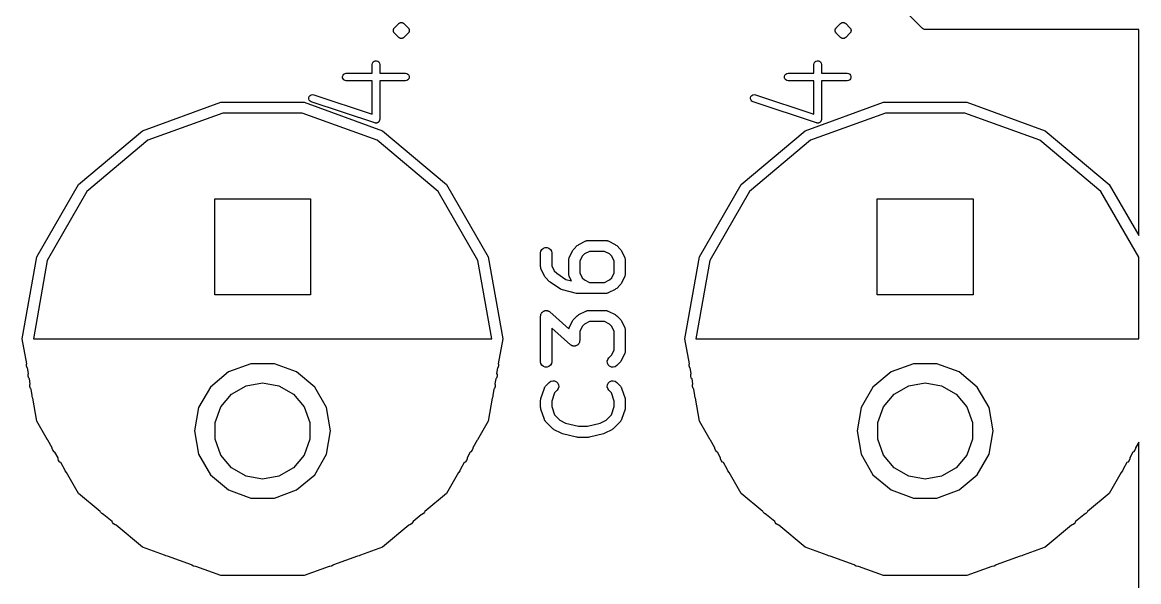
# Model space of a CAD drawing. Extents: x -2.2 to 86.5, y -78.6 to 9.2.
# Drawn here: x 37.74 to 52.9, y -27.05 to -19.45 of the extents above; entities that cross this region are included whole.
import ezdxf

# ---------------------------------------------------------------- set-up
doc = ezdxf.new("R2010")
doc.units = 0
doc.header["$MEASUREMENT"] = 0
doc.layers.add('BLACK', color=7, linetype='CONTINUOUS')

msp = doc.modelspace()

# ---------------------------------------------------------------- linework, layer by layer
at = {"layer": 'Black'}
for p, q in [((49.9646, -19.5354), (49.4646, -19.0354)), ((42.777, -19.5593), (42.7776, -19.5571)), ((42.7774, -19.5637), (42.777, -19.5593)), ((42.7776, -19.5549), (42.7784, -19.5528)), ((42.7776, -19.5571), (42.7776, -19.5549)), ((42.7784, -19.5528), (42.7786, -19.5505)), ((42.7786, -19.5505), (42.7805, -19.5465)), ((42.7805, -19.5465), (42.7816, -19.5422)), ((42.7816, -19.5422), (42.7829, -19.5404)), ((42.7829, -19.5404), (42.7836, -19.5383)), ((42.7836, -19.5383), (42.7851, -19.5366)), ((42.7851, -19.5366), (42.786, -19.5346)), ((42.786, -19.5346), (42.7892, -19.5314)), ((42.7892, -19.5314), (42.7917, -19.5278)), ((42.7917, -19.5278), (42.8492, -19.4703)), ((42.8492, -19.4703), (42.8528, -19.4678)), ((42.8528, -19.4678), (42.856, -19.4646)), ((42.856, -19.4646), (42.86, -19.4627)), ((42.86, -19.4627), (42.8636, -19.4602)), ((42.8636, -19.4602), (42.8679, -19.459)), ((42.8679, -19.459), (42.8719, -19.4572)), ((42.8719, -19.4572), (42.8764, -19.4568)), ((42.8764, -19.4568), (42.8807, -19.4556)), ((42.8807, -19.4556), (42.8851, -19.456)), ((42.8851, -19.456), (42.8895, -19.4556)), ((42.8895, -19.4556), (42.8938, -19.4568)), ((42.8938, -19.4568), (42.8982, -19.4572)), ((42.8982, -19.4572), (42.9023, -19.459)), ((42.9023, -19.459), (42.9066, -19.4602)), ((42.9066, -19.4602), (42.9102, -19.4627)), ((42.9102, -19.4627), (42.9142, -19.4646)), ((42.9142, -19.4646), (42.9174, -19.4678)), ((42.9174, -19.4678), (42.921, -19.4703)), ((42.921, -19.4703), (42.9785, -19.5278)), ((42.9785, -19.5278), (42.981, -19.5314)), ((42.981, -19.5314), (42.9842, -19.5346)), ((42.9842, -19.5346), (42.9851, -19.5366)), ((42.9851, -19.5366), (42.9865, -19.5383)), ((42.9865, -19.5383), (42.9873, -19.5404)), ((42.9873, -19.5404), (42.9886, -19.5422)), ((42.9886, -19.5422), (42.9897, -19.5465)), ((42.9897, -19.5465), (42.9916, -19.5505)), ((42.9916, -19.5505), (42.9918, -19.5528)), ((42.9918, -19.5528), (42.9926, -19.5549)), ((42.9926, -19.5549), (42.9926, -19.5571)), ((42.9926, -19.5571), (42.9932, -19.5593)), ((42.9932, -19.5593), (42.9928, -19.5637)), ((48.777, -19.5593), (48.7776, -19.5571)), ((48.7774, -19.5637), (48.777, -19.5593)), ((48.7776, -19.5549), (48.7784, -19.5528)), ((48.7776, -19.5571), (48.7776, -19.5549)), ((48.7784, -19.5528), (48.7786, -19.5505)), ((48.7786, -19.5505), (48.7805, -19.5465)), ((48.7805, -19.5465), (48.7816, -19.5422)), ((48.7816, -19.5422), (48.7829, -19.5404)), ((48.7829, -19.5404), (48.7836, -19.5383)), ((48.7836, -19.5383), (48.7851, -19.5366)), ((48.7851, -19.5366), (48.786, -19.5346)), ((48.786, -19.5346), (48.7892, -19.5314)), ((48.7892, -19.5314), (48.7917, -19.5278)), ((48.7917, -19.5278), (48.8492, -19.4703)), ((48.8492, -19.4703), (48.8528, -19.4678)), ((48.8528, -19.4678), (48.856, -19.4646)), ((48.856, -19.4646), (48.86, -19.4627)), ((48.86, -19.4627), (48.8636, -19.4602)), ((48.8636, -19.4602), (48.8679, -19.459)), ((48.8679, -19.459), (48.8719, -19.4572)), ((48.8719, -19.4572), (48.8764, -19.4568)), ((48.8764, -19.4568), (48.8807, -19.4556)), ((48.8807, -19.4556), (48.8851, -19.456)), ((48.8851, -19.456), (48.8895, -19.4556)), ((48.8895, -19.4556), (48.8938, -19.4568)), ((48.8938, -19.4568), (48.8982, -19.4572)), ((48.8982, -19.4572), (48.9023, -19.459)), ((48.9023, -19.459), (48.9066, -19.4602)), ((48.9066, -19.4602), (48.9102, -19.4627)), ((48.9102, -19.4627), (48.9142, -19.4646)), ((48.9142, -19.4646), (48.9174, -19.4678)), ((48.9174, -19.4678), (48.921, -19.4703)), ((48.921, -19.4703), (48.9785, -19.5278)), ((48.9785, -19.5278), (48.981, -19.5314)), ((48.981, -19.5314), (48.9842, -19.5346)), ((48.9842, -19.5346), (48.9851, -19.5366)), ((48.9851, -19.5366), (48.9865, -19.5383)), ((48.9865, -19.5383), (48.9873, -19.5404)), ((48.9873, -19.5404), (48.9886, -19.5422)), ((48.9886, -19.5422), (48.9897, -19.5465)), ((48.9897, -19.5465), (48.9916, -19.5505)), ((48.9916, -19.5505), (48.9918, -19.5528)), ((48.9918, -19.5528), (48.9926, -19.5549)), ((48.9926, -19.5549), (48.9926, -19.5571)), ((48.9926, -19.5571), (48.9932, -19.5593)), ((48.9932, -19.5593), (48.9928, -19.5637)), ((49.9664, -19.5366), (49.9646, -19.5354)), ((49.9679, -19.5383), (49.9664, -19.5366)), ((49.9735, -19.5416), (49.9679, -19.5383)), ((49.9789, -19.5453), (49.9735, -19.5416)), ((49.981, -19.5459), (49.9789, -19.5453)), ((49.9829, -19.547), (49.981, -19.5459)), ((49.9893, -19.5481), (49.9829, -19.547)), ((49.9956, -19.5498), (49.9893, -19.5481)), ((49.9978, -19.5496), (49.9956, -19.5498)), ((50, -19.55), (49.9978, -19.5496)), ((52.9, -19.55), (50, -19.55)), ((52.9, -22.3471), (52.9, -19.55)), ((42.777, -19.5681), (42.7774, -19.5637)), ((42.7776, -19.5703), (42.777, -19.5681)), ((42.7776, -19.5725), (42.7776, -19.5703)), ((42.7784, -19.5746), (42.7776, -19.5725)), ((42.7786, -19.5768), (42.7784, -19.5746)), ((42.7805, -19.5809), (42.7786, -19.5768)), ((42.7816, -19.5852), (42.7805, -19.5809)), ((42.7829, -19.587), (42.7816, -19.5852)), ((42.7836, -19.5891), (42.7829, -19.587)), ((42.7851, -19.5908), (42.7836, -19.5891)), ((42.786, -19.5928), (42.7851, -19.5908)), ((42.7892, -19.596), (42.786, -19.5928)), ((42.7917, -19.5996), (42.7892, -19.596)), ((42.8492, -19.6571), (42.7917, -19.5996)), ((42.8528, -19.6596), (42.8492, -19.6571)), ((42.856, -19.6628), (42.8528, -19.6596)), ((42.86, -19.6646), (42.856, -19.6628)), ((42.8636, -19.6672), (42.86, -19.6646)), ((42.8679, -19.6683), (42.8636, -19.6672)), ((42.8719, -19.6702), (42.8679, -19.6683)), ((42.8764, -19.6706), (42.8719, -19.6702)), ((42.8807, -19.6717), (42.8764, -19.6706)), ((42.8851, -19.6714), (42.8807, -19.6717)), ((42.8895, -19.6717), (42.8851, -19.6714)), ((42.8938, -19.6706), (42.8895, -19.6717)), ((42.8982, -19.6702), (42.8938, -19.6706)), ((42.9023, -19.6683), (42.8982, -19.6702)), ((42.9066, -19.6672), (42.9023, -19.6683)), ((42.9102, -19.6646), (42.9066, -19.6672)), ((42.9142, -19.6628), (42.9102, -19.6646)), ((42.9174, -19.6596), (42.9142, -19.6628)), ((42.921, -19.6571), (42.9174, -19.6596)), ((42.9785, -19.5996), (42.921, -19.6571)), ((42.981, -19.596), (42.9785, -19.5996)), ((42.9842, -19.5928), (42.981, -19.596)), ((42.9851, -19.5908), (42.9842, -19.5928)), ((42.9865, -19.5891), (42.9851, -19.5908)), ((42.9873, -19.587), (42.9865, -19.5891)), ((42.9886, -19.5852), (42.9873, -19.587)), ((42.9897, -19.5809), (42.9886, -19.5852)), ((42.9916, -19.5768), (42.9897, -19.5809)), ((42.9918, -19.5746), (42.9916, -19.5768)), ((42.9926, -19.5725), (42.9918, -19.5746)), ((42.9932, -19.5681), (42.9926, -19.5703)), ((42.9926, -19.5703), (42.9926, -19.5725)), ((42.9928, -19.5637), (42.9932, -19.5681)), ((48.777, -19.5681), (48.7774, -19.5637)), ((48.7776, -19.5703), (48.777, -19.5681)), ((48.7776, -19.5725), (48.7776, -19.5703)), ((48.7784, -19.5746), (48.7776, -19.5725)), ((48.7786, -19.5768), (48.7784, -19.5746)), ((48.7805, -19.5809), (48.7786, -19.5768)), ((48.7816, -19.5852), (48.7805, -19.5809)), ((48.7829, -19.587), (48.7816, -19.5852)), ((48.7836, -19.5891), (48.7829, -19.587)), ((48.7851, -19.5908), (48.7836, -19.5891)), ((48.786, -19.5928), (48.7851, -19.5908)), ((48.7892, -19.596), (48.786, -19.5928)), ((48.7917, -19.5996), (48.7892, -19.596)), ((48.8492, -19.6571), (48.7917, -19.5996)), ((48.8528, -19.6596), (48.8492, -19.6571)), ((48.856, -19.6628), (48.8528, -19.6596)), ((48.86, -19.6646), (48.856, -19.6628)), ((48.8636, -19.6672), (48.86, -19.6646)), ((48.8679, -19.6683), (48.8636, -19.6672)), ((48.8719, -19.6702), (48.8679, -19.6683)), ((48.8764, -19.6706), (48.8719, -19.6702)), ((48.8807, -19.6717), (48.8764, -19.6706)), ((48.8851, -19.6714), (48.8807, -19.6717)), ((48.8895, -19.6717), (48.8851, -19.6714)), ((48.8938, -19.6706), (48.8895, -19.6717)), ((48.8982, -19.6702), (48.8938, -19.6706)), ((48.9023, -19.6683), (48.8982, -19.6702)), ((48.9066, -19.6672), (48.9023, -19.6683)), ((48.9102, -19.6646), (48.9066, -19.6672)), ((48.9142, -19.6628), (48.9102, -19.6646)), ((48.9174, -19.6596), (48.9142, -19.6628)), ((48.921, -19.6571), (48.9174, -19.6596)), ((48.9785, -19.5996), (48.921, -19.6571)), ((48.981, -19.596), (48.9785, -19.5996)), ((48.9842, -19.5928), (48.981, -19.596)), ((48.9851, -19.5908), (48.9842, -19.5928)), ((48.9865, -19.5891), (48.9851, -19.5908)), ((48.9873, -19.587), (48.9865, -19.5891)), ((48.9886, -19.5852), (48.9873, -19.587)), ((48.9897, -19.5809), (48.9886, -19.5852)), ((48.9916, -19.5768), (48.9897, -19.5809)), ((48.9918, -19.5746), (48.9916, -19.5768)), ((48.9926, -19.5725), (48.9918, -19.5746)), ((48.9932, -19.5681), (48.9926, -19.5703)), ((48.9926, -19.5703), (48.9926, -19.5725)), ((48.9928, -19.5637), (48.9932, -19.5681)), ((42.4896, -20.0233), (42.4926, -20.0059)), ((42.4926, -20.0059), (42.5015, -19.9907)), ((42.5015, -19.9907), (42.515, -19.9793)), ((42.515, -19.9793), (42.5316, -19.9733)), ((42.5316, -19.9733), (42.5492, -19.9733)), ((42.5492, -19.9733), (42.5658, -19.9793)), ((42.5658, -19.9793), (42.5793, -19.9907)), ((42.5793, -19.9907), (42.5881, -20.0059)), ((42.5881, -20.0059), (42.5912, -20.0233)), ((48.4896, -20.0233), (48.4926, -20.0059)), ((48.4926, -20.0059), (48.5015, -19.9907)), ((48.5015, -19.9907), (48.515, -19.9793)), ((48.515, -19.9793), (48.5316, -19.9733)), ((48.5316, -19.9733), (48.5492, -19.9733)), ((48.5492, -19.9733), (48.5658, -19.9793)), ((48.5658, -19.9793), (48.5793, -19.9907)), ((48.5793, -19.9907), (48.5881, -20.0059)), ((48.5881, -20.0059), (48.5912, -20.0233)), ((42.0942, -20.1703), (42.1056, -20.1568)), ((42.1056, -20.1568), (42.1208, -20.1479)), ((42.1208, -20.1479), (42.1382, -20.1449)), ((42.1382, -20.1449), (42.4896, -20.1449)), ((42.4896, -20.1449), (42.4896, -20.0233)), ((42.5912, -20.0233), (42.5912, -20.1449)), ((42.5912, -20.1449), (42.9425, -20.1449)), ((42.9425, -20.1449), (42.9599, -20.1479)), ((42.9599, -20.1479), (42.9752, -20.1568)), ((42.9752, -20.1568), (42.9865, -20.1703)), ((48.0942, -20.1703), (48.1056, -20.1568)), ((48.1056, -20.1568), (48.1208, -20.1479)), ((48.1208, -20.1479), (48.1382, -20.1449)), ((48.1382, -20.1449), (48.4896, -20.1449)), ((48.4896, -20.1449), (48.4896, -20.0233)), ((48.5912, -20.0233), (48.5912, -20.1449)), ((48.5912, -20.1449), (48.9425, -20.1449)), ((48.9425, -20.1449), (48.9599, -20.1479)), ((48.9599, -20.1479), (48.9752, -20.1568)), ((48.9752, -20.1568), (48.9865, -20.1703)), ((42.0882, -20.1868), (42.0942, -20.1703)), ((42.0882, -20.2045), (42.0882, -20.1868)), ((42.0942, -20.2211), (42.0882, -20.2045)), ((42.1056, -20.2346), (42.0942, -20.2211)), ((42.1208, -20.2434), (42.1056, -20.2346)), ((42.1382, -20.2465), (42.1208, -20.2434)), ((42.4896, -20.2465), (42.1382, -20.2465)), ((42.4896, -20.6997), (42.4896, -20.2465)), ((42.9425, -20.2465), (42.5912, -20.2465)), ((42.5912, -20.2465), (42.5912, -20.7702)), ((42.9599, -20.2434), (42.9425, -20.2465)), ((42.9752, -20.2346), (42.9599, -20.2434)), ((42.9865, -20.2211), (42.9752, -20.2346)), ((42.9865, -20.1703), (42.9926, -20.1868)), ((42.9926, -20.2045), (42.9865, -20.2211)), ((42.9926, -20.1868), (42.9926, -20.2045)), ((48.0882, -20.1868), (48.0942, -20.1703)), ((48.0882, -20.2045), (48.0882, -20.1868)), ((48.0942, -20.2211), (48.0882, -20.2045)), ((48.1056, -20.2346), (48.0942, -20.2211)), ((48.1208, -20.2434), (48.1056, -20.2346)), ((48.1382, -20.2465), (48.1208, -20.2434)), ((48.4896, -20.2465), (48.1382, -20.2465)), ((48.4896, -20.6997), (48.4896, -20.2465)), ((48.9425, -20.2465), (48.5912, -20.2465)), ((48.5912, -20.2465), (48.5912, -20.7702)), ((48.9599, -20.2434), (48.9425, -20.2465)), ((48.9752, -20.2346), (48.9599, -20.2434)), ((48.9865, -20.2211), (48.9752, -20.2346)), ((48.9865, -20.1703), (48.9926, -20.1868)), ((48.9926, -20.2045), (48.9865, -20.2211)), ((48.9926, -20.1868), (48.9926, -20.2045)), ((41.6283, -20.4755), (41.6339, -20.4587)), ((41.6339, -20.4587), (41.6449, -20.4449)), ((41.6449, -20.4449), (41.6599, -20.4357)), ((41.6599, -20.4357), (41.6772, -20.4321)), ((41.6772, -20.4321), (41.6947, -20.4347)), ((41.6947, -20.4347), (42.4896, -20.6997)), ((47.6283, -20.4755), (47.6339, -20.4587)), ((47.6339, -20.4587), (47.6449, -20.4449)), ((47.6449, -20.4449), (47.6599, -20.4357)), ((47.6599, -20.4357), (47.6772, -20.4321)), ((47.6772, -20.4321), (47.6947, -20.4347)), ((47.6947, -20.4347), (48.4896, -20.6997)), ((39.3687, -20.9246), (40.4335, -20.5371)), ((40.4335, -20.5371), (41.5665, -20.5371)), ((41.5665, -20.5371), (42.6313, -20.9246)), ((41.6288, -20.4931), (41.6283, -20.4755)), ((41.6353, -20.5095), (41.6288, -20.4931)), ((41.647, -20.5227), (41.6353, -20.5095)), ((41.6625, -20.5311), (41.647, -20.5227)), ((42.5243, -20.8184), (41.6625, -20.5311)), ((47.6288, -20.4931), (47.6283, -20.4755)), ((47.6353, -20.5095), (47.6288, -20.4931)), ((47.647, -20.5227), (47.6353, -20.5095)), ((47.6625, -20.5311), (47.647, -20.5227)), ((48.5243, -20.8184), (47.6625, -20.5311)), ((48.3687, -20.9246), (49.4335, -20.5371)), ((49.4335, -20.5371), (50.5665, -20.5371)), ((50.5665, -20.5371), (51.6312, -20.9246)), ((40.4595, -20.6848), (39.4438, -21.0545)), ((41.5405, -20.6848), (40.4595, -20.6848)), ((42.5562, -21.0545), (41.5405, -20.6848)), ((42.5912, -20.7702), (42.5905, -20.7739)), ((49.4595, -20.6848), (48.4437, -21.0545)), ((48.5912, -20.7702), (48.5905, -20.7739)), ((50.5405, -20.6848), (49.4595, -20.6848)), ((51.5562, -21.0545), (50.5405, -20.6848)), ((42.528, -20.8189), (42.5243, -20.8184)), ((42.5316, -20.8202), (42.528, -20.8189)), ((42.5367, -20.8202), (42.5316, -20.8202)), ((42.5418, -20.821), (42.5367, -20.8202)), ((42.5454, -20.8202), (42.5418, -20.821)), ((42.5492, -20.8202), (42.5454, -20.8202)), ((42.554, -20.8185), (42.5492, -20.8202)), ((42.5591, -20.8174), (42.554, -20.8185)), ((42.5623, -20.8155), (42.5591, -20.8174)), ((42.5658, -20.8142), (42.5623, -20.8155)), ((42.5697, -20.8109), (42.5658, -20.8142)), ((42.5741, -20.8082), (42.5697, -20.8109)), ((42.5764, -20.8053), (42.5741, -20.8082)), ((42.5793, -20.8028), (42.5764, -20.8053)), ((42.5819, -20.7984), (42.5793, -20.8028)), ((42.5851, -20.7944), (42.5819, -20.7984)), ((42.5862, -20.7908), (42.5851, -20.7944)), ((42.5881, -20.7876), (42.5862, -20.7908)), ((42.589, -20.7825), (42.5881, -20.7876)), ((42.5906, -20.7776), (42.589, -20.7825)), ((42.5905, -20.7739), (42.5906, -20.7776)), ((48.528, -20.8189), (48.5243, -20.8184)), ((48.5316, -20.8202), (48.528, -20.8189)), ((48.5367, -20.8202), (48.5316, -20.8202)), ((48.5418, -20.821), (48.5367, -20.8202)), ((48.5454, -20.8202), (48.5418, -20.821)), ((48.5492, -20.8202), (48.5454, -20.8202)), ((48.554, -20.8185), (48.5492, -20.8202)), ((48.5591, -20.8174), (48.554, -20.8185)), ((48.5623, -20.8155), (48.5591, -20.8174)), ((48.5658, -20.8142), (48.5623, -20.8155)), ((48.5697, -20.8109), (48.5658, -20.8142)), ((48.5741, -20.8082), (48.5697, -20.8109)), ((48.5764, -20.8053), (48.5741, -20.8082)), ((48.5793, -20.8028), (48.5764, -20.8053)), ((48.5819, -20.7984), (48.5793, -20.8028)), ((48.5851, -20.7944), (48.5819, -20.7984)), ((48.5862, -20.7908), (48.5851, -20.7944)), ((48.5881, -20.7876), (48.5862, -20.7908)), ((48.589, -20.7825), (48.5881, -20.7876)), ((48.5906, -20.7776), (48.589, -20.7825)), ((48.5905, -20.7739), (48.5906, -20.7776)), ((38.5008, -21.6529), (39.3687, -20.9246)), ((39.4438, -21.0545), (38.6157, -21.7493)), ((43.3843, -21.7493), (42.5562, -21.0545)), ((42.6313, -20.9246), (43.4992, -21.6529)), ((47.5008, -21.6529), (48.3687, -20.9246)), ((48.4437, -21.0545), (47.6157, -21.7493)), ((52.3843, -21.7493), (51.5562, -21.0545)), ((51.6312, -20.9246), (52.4992, -21.6529)), ((37.9343, -22.6342), (38.5008, -21.6529)), ((43.4992, -21.6529), (44.0657, -22.6342)), ((46.9343, -22.6342), (47.5008, -21.6529)), ((52.4992, -21.6529), (52.9, -22.3471)), ((38.6157, -21.7493), (38.0752, -22.6855)), ((43.9248, -22.6855), (43.3843, -21.7493)), ((47.6157, -21.7493), (47.0752, -22.6855)), ((52.9, -22.6425), (52.3843, -21.7493)), ((40.35, -23.15), (40.35, -21.85)), ((40.35, -21.85), (41.65, -21.85)), ((41.65, -21.85), (41.65, -23.15)), ((49.35, -23.15), (49.35, -21.85)), ((49.35, -21.85), (50.65, -21.85)), ((50.65, -21.85), (50.65, -23.15)), ((45.295, -22.4686), (45.3903, -22.421)), ((45.3903, -22.421), (45.3944, -22.4198)), ((45.3944, -22.4198), (45.3982, -22.4176)), ((45.3982, -22.4176), (45.4068, -22.4161)), ((45.4068, -22.4161), (45.4152, -22.4136)), ((45.4152, -22.4136), (45.4196, -22.4138)), ((45.4196, -22.4138), (45.4238, -22.4131)), ((45.4238, -22.4131), (45.6619, -22.4131)), ((45.6619, -22.4131), (45.6662, -22.4138)), ((45.6662, -22.4138), (45.6705, -22.4136)), ((45.6705, -22.4136), (45.6789, -22.4161)), ((45.6789, -22.4161), (45.6876, -22.4176)), ((45.6876, -22.4176), (45.6913, -22.4198)), ((45.6913, -22.4198), (45.6954, -22.421)), ((45.6954, -22.421), (45.7907, -22.4686)), ((44.7774, -22.5833), (44.7819, -22.5577)), ((44.7774, -22.7738), (44.7774, -22.5833)), ((44.7819, -22.5577), (44.7949, -22.5351)), ((44.7949, -22.5351), (44.8149, -22.5184)), ((44.8149, -22.5184), (44.8394, -22.5095)), ((44.8394, -22.5095), (44.8654, -22.5095)), ((44.8654, -22.5095), (44.8899, -22.5184)), ((44.8899, -22.5184), (44.9098, -22.5351)), ((44.9098, -22.5351), (44.9229, -22.5577)), ((44.9229, -22.5577), (44.9274, -22.5833)), ((44.9274, -22.5833), (44.9274, -22.7561)), ((45.1663, -22.645), (45.2139, -22.5498)), ((45.2139, -22.5498), (45.221, -22.5401)), ((45.221, -22.5401), (45.2279, -22.5303)), ((45.2279, -22.5303), (45.2755, -22.4827)), ((45.2755, -22.4827), (45.2854, -22.4758)), ((45.2854, -22.4758), (45.295, -22.4686)), ((45.4415, -22.5631), (45.373, -22.5974)), ((45.6442, -22.5631), (45.4415, -22.5631)), ((45.7127, -22.5974), (45.6442, -22.5631)), ((45.7907, -22.4686), (45.8003, -22.4758)), ((45.8003, -22.4758), (45.8102, -22.4827)), ((45.8102, -22.4827), (45.8578, -22.5303)), ((45.8578, -22.5303), (45.8647, -22.5401)), ((45.8647, -22.5401), (45.8718, -22.5498)), ((45.8718, -22.5498), (45.9195, -22.645)), ((37.7375, -23.75), (37.9343, -22.6342)), ((38.0752, -22.6855), (37.8875, -23.75)), ((44.1125, -23.75), (43.9248, -22.6855)), ((44.0657, -22.6342), (44.2625, -23.75)), ((45.1583, -22.6786), (45.1591, -22.6743)), ((45.1583, -22.869), (45.1583, -22.6786)), ((45.1588, -22.67), (45.1613, -22.6616)), ((45.1591, -22.6743), (45.1588, -22.67)), ((45.1613, -22.6616), (45.1629, -22.6529)), ((45.1629, -22.6529), (45.165, -22.6492)), ((45.165, -22.6492), (45.1663, -22.645)), ((45.3426, -22.6278), (45.3083, -22.6963)), ((45.3083, -22.6963), (45.3083, -22.8513)), ((45.373, -22.5974), (45.3426, -22.6278)), ((45.7431, -22.6278), (45.7127, -22.5974)), ((45.7774, -22.6963), (45.7431, -22.6278)), ((45.7774, -22.8513), (45.7774, -22.6963)), ((45.9195, -22.645), (45.9207, -22.6492)), ((45.9207, -22.6492), (45.9229, -22.6529)), ((45.9229, -22.6529), (45.9244, -22.6616)), ((45.9244, -22.6616), (45.9269, -22.67)), ((45.9269, -22.67), (45.9266, -22.6743)), ((45.9266, -22.6743), (45.9274, -22.6786)), ((45.9274, -22.6786), (45.9274, -22.869)), ((46.7375, -23.75), (46.9343, -22.6342)), ((47.0752, -22.6855), (46.8875, -23.75)), ((52.9, -23.75), (52.9, -22.6425)), ((44.7781, -22.7781), (44.7774, -22.7738)), ((44.7779, -22.7824), (44.7781, -22.7781)), ((44.7804, -22.7908), (44.7779, -22.7824)), ((44.7819, -22.7995), (44.7804, -22.7908)), ((44.7841, -22.8032), (44.7819, -22.7995)), ((44.7853, -22.8074), (44.7841, -22.8032)), ((44.8329, -22.9026), (44.7853, -22.8074)), ((44.9274, -22.7561), (44.9616, -22.8246)), ((44.9616, -22.8246), (44.9954, -22.8584)), ((44.9954, -22.8584), (45.1213, -22.9423)), ((45.1591, -22.8733), (45.1583, -22.869)), ((45.1588, -22.8776), (45.1591, -22.8733)), ((45.1613, -22.886), (45.1588, -22.8776)), ((45.1629, -22.8947), (45.1613, -22.886)), ((45.165, -22.8984), (45.1629, -22.8947)), ((45.3083, -22.8513), (45.3426, -22.9199)), ((45.7431, -22.9199), (45.7774, -22.8513)), ((45.9229, -22.8947), (45.9207, -22.8984)), ((45.9244, -22.886), (45.9229, -22.8947)), ((45.9269, -22.8776), (45.9244, -22.886)), ((45.9274, -22.869), (45.9266, -22.8733)), ((45.9266, -22.8733), (45.9269, -22.8776)), ((44.8401, -22.9122), (44.8329, -22.9026)), ((44.847, -22.9221), (44.8401, -22.9122)), ((44.8946, -22.9697), (44.847, -22.9221)), ((44.9007, -22.9739), (44.8946, -22.9697)), ((44.906, -22.9791), (44.9007, -22.9739)), ((45.0489, -23.0743), (44.906, -22.9791)), ((45.1213, -22.9423), (45.1954, -22.9608)), ((45.1663, -22.9026), (45.165, -22.8984)), ((45.1954, -22.9608), (45.1663, -22.9026)), ((45.3426, -22.9199), (45.373, -22.9503)), ((45.373, -22.9503), (45.4415, -22.9845)), ((45.4415, -22.9845), (45.6442, -22.9845)), ((45.6442, -22.9845), (45.7127, -22.9503)), ((45.7127, -22.9503), (45.7431, -22.9199)), ((45.8578, -23.0173), (45.8102, -23.0649)), ((45.8647, -23.0075), (45.8578, -23.0173)), ((45.8718, -22.9978), (45.8647, -23.0075)), ((45.9195, -22.9026), (45.8718, -22.9978)), ((45.9207, -22.8984), (45.9195, -22.9026)), ((41.65, -23.15), (40.35, -23.15)), ((45.0606, -23.0795), (45.0489, -23.0743)), ((45.0723, -23.0847), (45.0606, -23.0795)), ((45.2628, -23.1323), (45.0723, -23.0847)), ((45.2719, -23.1329), (45.2628, -23.1323)), ((45.281, -23.1345), (45.2719, -23.1329)), ((45.6619, -23.1345), (45.281, -23.1345)), ((45.6662, -23.1338), (45.6619, -23.1345)), ((45.6705, -23.134), (45.6662, -23.1338)), ((45.6789, -23.1315), (45.6705, -23.134)), ((45.6876, -23.13), (45.6789, -23.1315)), ((45.6913, -23.1278), (45.6876, -23.13)), ((45.6954, -23.1266), (45.6913, -23.1278)), ((45.7907, -23.079), (45.6954, -23.1266)), ((45.8003, -23.0718), (45.7907, -23.079)), ((45.8102, -23.0649), (45.8003, -23.0718)), ((50.65, -23.15), (49.35, -23.15)), ((44.7774, -23.4405), (44.7787, -23.4333)), ((44.7774, -24.0595), (44.7774, -23.4405)), ((44.7787, -23.4333), (44.7788, -23.4259)), ((44.7788, -23.4259), (44.7809, -23.4205)), ((44.7809, -23.4205), (44.7819, -23.4148)), ((44.7819, -23.4148), (44.7856, -23.4085)), ((44.7856, -23.4085), (44.7882, -23.4016)), ((44.7882, -23.4016), (44.792, -23.3973)), ((44.792, -23.3973), (44.7949, -23.3923)), ((44.7949, -23.3923), (44.8005, -23.3876)), ((44.8005, -23.3876), (44.8054, -23.382)), ((44.8054, -23.382), (44.8104, -23.3792)), ((44.8104, -23.3792), (44.8149, -23.3755)), ((44.8149, -23.3755), (44.8218, -23.373)), ((44.8218, -23.373), (44.8282, -23.3695)), ((44.8282, -23.3695), (44.8339, -23.3686)), ((44.8339, -23.3686), (44.8394, -23.3666)), ((44.8394, -23.3666), (44.8467, -23.3666)), ((44.8467, -23.3666), (44.8539, -23.3655)), ((44.8539, -23.3655), (44.8596, -23.3666)), ((44.8596, -23.3666), (44.8654, -23.3666)), ((44.8654, -23.3666), (44.8723, -23.3691)), ((44.8723, -23.3691), (44.8795, -23.3705)), ((44.8795, -23.3705), (44.8844, -23.3735)), ((44.8844, -23.3735), (44.8899, -23.3755)), ((44.8899, -23.3755), (44.8955, -23.3802)), ((44.8955, -23.3802), (44.9018, -23.384)), ((44.9018, -23.384), (45.1618, -23.6115)), ((45.2139, -23.5022), (45.221, -23.4925)), ((45.221, -23.4925), (45.2279, -23.4827)), ((45.2279, -23.4827), (45.2755, -23.4351)), ((45.2755, -23.4351), (45.2854, -23.4282)), ((45.2854, -23.4282), (45.295, -23.421)), ((45.295, -23.421), (45.3903, -23.3734)), ((45.3903, -23.3734), (45.3944, -23.3722)), ((45.3944, -23.3722), (45.3982, -23.37)), ((45.3982, -23.37), (45.4068, -23.3685)), ((45.4068, -23.3685), (45.4152, -23.366)), ((45.4152, -23.366), (45.4196, -23.3662)), ((45.4196, -23.3662), (45.4238, -23.3655)), ((45.4238, -23.3655), (45.6619, -23.3655)), ((45.6619, -23.3655), (45.6662, -23.3662)), ((45.6662, -23.3662), (45.6705, -23.366)), ((45.6705, -23.366), (45.6789, -23.3685)), ((45.6789, -23.3685), (45.6876, -23.37)), ((45.6876, -23.37), (45.6913, -23.3722)), ((45.6913, -23.3722), (45.6954, -23.3734)), ((45.6954, -23.3734), (45.7907, -23.421)), ((45.7907, -23.421), (45.8003, -23.4282)), ((45.8003, -23.4282), (45.8102, -23.4351)), ((45.8102, -23.4351), (45.8578, -23.4827)), ((45.8578, -23.4827), (45.8647, -23.4925)), ((45.8647, -23.4925), (45.8718, -23.5022)), ((45.1839, -23.8303), (44.9274, -23.6058)), ((44.9274, -23.6058), (44.9274, -24.0595)), ((45.1618, -23.6115), (45.1629, -23.6053)), ((45.1629, -23.6053), (45.165, -23.6016)), ((45.165, -23.6016), (45.1663, -23.5974)), ((45.1663, -23.5974), (45.2139, -23.5022)), ((45.3426, -23.5801), (45.3083, -23.6487)), ((45.3083, -23.6487), (45.3083, -23.7738)), ((45.373, -23.5497), (45.3426, -23.5801)), ((45.4415, -23.5155), (45.373, -23.5497)), ((45.6442, -23.5155), (45.4415, -23.5155)), ((45.7127, -23.5497), (45.6442, -23.5155)), ((45.7431, -23.5801), (45.7127, -23.5497)), ((45.7774, -23.6487), (45.7431, -23.5801)), ((45.7774, -23.899), (45.7774, -23.6487)), ((45.8718, -23.5022), (45.9195, -23.5974)), ((45.9195, -23.5974), (45.9207, -23.6016)), ((45.9207, -23.6016), (45.9229, -23.6053)), ((45.9229, -23.6053), (45.9244, -23.614)), ((45.9244, -23.614), (45.9269, -23.6224)), ((45.9269, -23.6224), (45.9266, -23.6267)), ((45.9266, -23.6267), (45.9274, -23.631)), ((45.9274, -23.631), (45.9274, -23.9167)), ((37.7973, -24.0889), (37.7375, -23.75)), ((37.8875, -23.75), (44.1125, -23.75)), ((44.2625, -23.75), (44.2027, -24.0889)), ((45.3038, -23.7995), (45.3001, -23.8058)), ((45.3048, -23.7938), (45.3038, -23.7995)), ((45.3069, -23.7884), (45.3048, -23.7938)), ((45.3071, -23.781), (45.3069, -23.7884)), ((45.3083, -23.7738), (45.3071, -23.781)), ((46.7973, -24.0889), (46.7375, -23.75)), ((46.8875, -23.75), (52.9, -23.75)), ((45.1902, -23.834), (45.1839, -23.8303)), ((45.1958, -23.8388), (45.1902, -23.834)), ((45.2013, -23.8407), (45.1958, -23.8388)), ((45.2062, -23.8437), (45.2013, -23.8407)), ((45.2134, -23.8452), (45.2062, -23.8437)), ((45.2203, -23.8477), (45.2134, -23.8452)), ((45.2261, -23.8477), (45.2203, -23.8477)), ((45.2318, -23.8488), (45.2261, -23.8477)), ((45.239, -23.8477), (45.2318, -23.8488)), ((45.2464, -23.8477), (45.239, -23.8477)), ((45.2518, -23.8457), (45.2464, -23.8477)), ((45.2575, -23.8448), (45.2518, -23.8457)), ((45.2639, -23.8413), (45.2575, -23.8448)), ((45.2708, -23.8388), (45.2639, -23.8413)), ((45.2753, -23.835), (45.2708, -23.8388)), ((45.2803, -23.8322), (45.2753, -23.835)), ((45.2852, -23.8267), (45.2803, -23.8322)), ((45.2908, -23.822), (45.2852, -23.8267)), ((45.2937, -23.817), (45.2908, -23.822)), ((45.2975, -23.8126), (45.2937, -23.817)), ((45.3001, -23.8058), (45.2975, -23.8126)), ((45.7431, -23.9675), (45.7774, -23.899)), ((45.9195, -23.9502), (45.8718, -24.0454)), ((45.9207, -23.9461), (45.9195, -23.9502)), ((45.9229, -23.9423), (45.9207, -23.9461)), ((45.9244, -23.9337), (45.9229, -23.9423)), ((45.9269, -23.9252), (45.9244, -23.9337)), ((45.9274, -23.9167), (45.9266, -23.9209)), ((45.9266, -23.9209), (45.9269, -23.9252)), ((37.7961, -24.092), (37.7973, -24.0889)), ((37.7961, -24.118), (37.7961, -24.092)), ((40.8394, -24.0891), (40.5375, -24.1989)), ((41.1606, -24.0891), (40.8394, -24.0891)), ((41.4625, -24.1989), (41.1606, -24.0891)), ((44.2027, -24.0889), (44.2039, -24.092)), ((44.2039, -24.092), (44.2039, -24.118)), ((44.7819, -24.0852), (44.7774, -24.0595)), ((44.7949, -24.1077), (44.7819, -24.0852)), ((44.8149, -24.1245), (44.7949, -24.1077)), ((44.9098, -24.1077), (44.8899, -24.1245)), ((44.9229, -24.0852), (44.9098, -24.1077)), ((44.9274, -24.0595), (44.9229, -24.0852)), ((45.6824, -24.053), (45.6892, -24.0278)), ((45.6847, -24.0789), (45.6824, -24.053)), ((45.6957, -24.1025), (45.6847, -24.0789)), ((45.6892, -24.0278), (45.7041, -24.0065)), ((45.7141, -24.121), (45.6957, -24.1025)), ((45.7041, -24.0065), (45.7431, -23.9675)), ((45.8578, -24.0649), (45.8102, -24.1126)), ((45.8647, -24.0551), (45.8578, -24.0649)), ((45.8718, -24.0454), (45.8647, -24.0551)), ((46.7961, -24.092), (46.7973, -24.0889)), ((46.7961, -24.118), (46.7961, -24.092)), ((49.8394, -24.0891), (49.5375, -24.1989)), ((50.1606, -24.0891), (49.8394, -24.0891)), ((50.4625, -24.1989), (50.1606, -24.0891)), ((37.805, -24.1425), (37.7961, -24.118)), ((37.8072, -24.145), (37.805, -24.1425)), ((37.8201, -24.2184), (37.8072, -24.145)), ((37.8151, -24.232), (37.8201, -24.2184)), ((37.8151, -24.258), (37.8151, -24.232)), ((37.824, -24.2825), (37.8151, -24.258)), ((40.5375, -24.1989), (40.2914, -24.4054)), ((41.7086, -24.4054), (41.4625, -24.1989)), ((44.1849, -24.258), (44.176, -24.2825)), ((44.1928, -24.145), (44.1799, -24.2184)), ((44.1799, -24.2184), (44.1849, -24.232)), ((44.1849, -24.232), (44.1849, -24.258)), ((44.195, -24.1425), (44.1928, -24.145)), ((44.2039, -24.118), (44.195, -24.1425)), ((44.8394, -24.1334), (44.8149, -24.1245)), ((44.8654, -24.1334), (44.8394, -24.1334)), ((44.8899, -24.1245), (44.8654, -24.1334)), ((45.7377, -24.132), (45.7141, -24.121)), ((45.7637, -24.1342), (45.7377, -24.132)), ((45.7888, -24.1275), (45.7637, -24.1342)), ((45.8102, -24.1126), (45.7888, -24.1275)), ((46.805, -24.1425), (46.7961, -24.118)), ((46.8072, -24.145), (46.805, -24.1425)), ((46.8201, -24.2184), (46.8072, -24.145)), ((46.8151, -24.232), (46.8201, -24.2184)), ((46.8151, -24.258), (46.8151, -24.232)), ((46.824, -24.2825), (46.8151, -24.258)), ((49.5375, -24.1989), (49.2914, -24.4054)), ((50.7086, -24.4054), (50.4625, -24.1989)), ((37.8333, -24.2936), (37.824, -24.2825)), ((37.8452, -24.3608), (37.8333, -24.2936)), ((37.8411, -24.372), (37.8452, -24.3608)), ((37.8411, -24.398), (37.8411, -24.372)), ((37.85, -24.4225), (37.8411, -24.398)), ((40.2914, -24.4054), (40.1308, -24.6836)), ((40.5806, -24.5002), (40.7768, -24.3869)), ((40.7768, -24.3869), (41, -24.3475)), ((41, -24.3475), (41.2232, -24.3869)), ((41.2232, -24.3869), (41.4194, -24.5002)), ((41.8692, -24.6836), (41.7086, -24.4054)), ((44.1589, -24.398), (44.15, -24.4225)), ((44.1667, -24.2936), (44.1548, -24.3608)), ((44.1548, -24.3608), (44.1589, -24.372)), ((44.1589, -24.372), (44.1589, -24.398)), ((44.176, -24.2825), (44.1667, -24.2936)), ((44.8309, -24.413), (44.832, -24.4088)), ((44.832, -24.4088), (44.8371, -24.4016)), ((44.8371, -24.4016), (44.8413, -24.3939)), ((44.8413, -24.3939), (44.8445, -24.391)), ((44.8445, -24.391), (44.847, -24.3874)), ((44.847, -24.3874), (44.8946, -24.3398)), ((44.8946, -24.3398), (44.9159, -24.3249)), ((44.9159, -24.3249), (44.9411, -24.3181)), ((44.9411, -24.3181), (44.967, -24.3204)), ((44.967, -24.3204), (44.9906, -24.3314)), ((44.9906, -24.3314), (45.0091, -24.3498)), ((45.0091, -24.3498), (45.0201, -24.3734)), ((45.0223, -24.3994), (45.0156, -24.4246)), ((45.0201, -24.3734), (45.0223, -24.3994)), ((45.6824, -24.3994), (45.6847, -24.3734)), ((45.6892, -24.4246), (45.6824, -24.3994)), ((45.6847, -24.3734), (45.6957, -24.3498)), ((45.6957, -24.3498), (45.7141, -24.3314)), ((45.7141, -24.3314), (45.7377, -24.3204)), ((45.7377, -24.3204), (45.7637, -24.3181)), ((45.7637, -24.3181), (45.7888, -24.3249)), ((45.7888, -24.3249), (45.8102, -24.3398)), ((45.8102, -24.3398), (45.8578, -24.3874)), ((45.8578, -24.3874), (45.8603, -24.391)), ((45.8603, -24.391), (45.8635, -24.3939)), ((45.8635, -24.3939), (45.8677, -24.4016)), ((45.8677, -24.4016), (45.8727, -24.4088)), ((45.8727, -24.4088), (45.8739, -24.413)), ((46.8333, -24.2936), (46.824, -24.2825)), ((46.8452, -24.3608), (46.8333, -24.2936)), ((46.8411, -24.372), (46.8452, -24.3608)), ((46.8411, -24.398), (46.8411, -24.372)), ((46.85, -24.4225), (46.8411, -24.398)), ((49.2914, -24.4054), (49.1308, -24.6836)), ((49.5806, -24.5002), (49.7768, -24.3869)), ((49.7768, -24.3869), (50, -24.3475)), ((50, -24.3475), (50.2232, -24.3869)), ((50.2232, -24.3869), (50.4194, -24.5002)), ((50.8692, -24.6836), (50.7086, -24.4054)), ((37.8577, -24.4316), (37.85, -24.4225)), ((37.8731, -24.5192), (37.8577, -24.4316)), ((37.8731, -24.538), (37.8731, -24.5192)), ((37.8796, -24.5557), (37.8731, -24.538)), ((37.9343, -24.8658), (37.8796, -24.5557)), ((40.4349, -24.6738), (40.5806, -24.5002)), ((41.4194, -24.5002), (41.5651, -24.6738)), ((44.1204, -24.5557), (44.0657, -24.8658)), ((44.1269, -24.538), (44.1204, -24.5557)), ((44.1423, -24.4316), (44.1269, -24.5192)), ((44.1269, -24.5192), (44.1269, -24.538)), ((44.15, -24.4225), (44.1423, -24.4316)), ((44.7795, -24.5715), (44.7812, -24.5596)), ((44.7812, -24.5596), (44.8288, -24.4168)), ((44.8288, -24.4168), (44.8309, -24.413)), ((44.9656, -24.481), (44.9274, -24.5955)), ((45.0007, -24.4459), (44.9656, -24.481)), ((45.0156, -24.4246), (45.0007, -24.4459)), ((45.7041, -24.4459), (45.6892, -24.4246)), ((45.7392, -24.481), (45.7041, -24.4459)), ((45.7774, -24.5955), (45.7392, -24.481)), ((45.8739, -24.413), (45.8759, -24.4168)), ((45.8759, -24.4168), (45.9235, -24.5596)), ((45.9235, -24.5596), (45.9253, -24.5715)), ((46.8577, -24.4316), (46.85, -24.4225)), ((46.8731, -24.5192), (46.8577, -24.4316)), ((46.8731, -24.538), (46.8731, -24.5192)), ((46.8796, -24.5557), (46.8731, -24.538)), ((46.9343, -24.8658), (46.8796, -24.5557)), ((49.4349, -24.6738), (49.5806, -24.5002)), ((50.4194, -24.5002), (50.5651, -24.6738)), ((40.1308, -24.6836), (40.075, -25)), ((40.3574, -24.8867), (40.4349, -24.6738)), ((41.5651, -24.6738), (41.6426, -24.8867)), ((41.925, -25), (41.8692, -24.6836)), ((44.7774, -24.5833), (44.7795, -24.5715)), ((44.7774, -24.6786), (44.7774, -24.5833)), ((44.7795, -24.6904), (44.7774, -24.6786)), ((44.7812, -24.7023), (44.7795, -24.6904)), ((44.8288, -24.8451), (44.7812, -24.7023)), ((44.9274, -24.5955), (44.9274, -24.6664)), ((44.9274, -24.6664), (44.9656, -24.7809)), ((45.7392, -24.7809), (45.7774, -24.6664)), ((45.7774, -24.6664), (45.7774, -24.5955)), ((45.9235, -24.7023), (45.8759, -24.8451)), ((45.9253, -24.6904), (45.9235, -24.7023)), ((45.9253, -24.5715), (45.9274, -24.5833)), ((45.9274, -24.6786), (45.9253, -24.6904)), ((45.9274, -24.5833), (45.9274, -24.6786)), ((49.1308, -24.6836), (49.075, -25)), ((49.3574, -24.8867), (49.4349, -24.6738)), ((50.5651, -24.6738), (50.6426, -24.8867)), ((50.925, -25), (50.8692, -24.6836)), ((38.0814, -25.1207), (37.9343, -24.8658)), ((44.0657, -24.8658), (43.9186, -25.1207)), ((44.8309, -24.8489), (44.8288, -24.8451)), ((44.832, -24.8531), (44.8309, -24.8489)), ((44.8371, -24.8603), (44.832, -24.8531)), ((44.8413, -24.8681), (44.8371, -24.8603)), ((44.9656, -24.7809), (45.0397, -24.855)), ((45.0397, -24.855), (45.1167, -24.8935)), ((45.5881, -24.8935), (45.6651, -24.855)), ((45.6651, -24.855), (45.7392, -24.7809)), ((45.8677, -24.8603), (45.8635, -24.8681)), ((45.8727, -24.8531), (45.8677, -24.8603)), ((45.8739, -24.8489), (45.8727, -24.8531)), ((45.8759, -24.8451), (45.8739, -24.8489)), ((47.0814, -25.1207), (46.9343, -24.8658)), ((40.075, -25), (40.1308, -25.3164)), ((40.3574, -25.1133), (40.3574, -24.8867)), ((41.6426, -24.8867), (41.6426, -25.1133)), ((41.8692, -25.3164), (41.925, -25)), ((44.8445, -24.8709), (44.8413, -24.8681)), ((44.847, -24.8745), (44.8445, -24.8709)), ((44.9422, -24.9697), (44.847, -24.8745)), ((44.952, -24.9766), (44.9422, -24.9697)), ((44.9617, -24.9837), (44.952, -24.9766)), ((45.0569, -25.0314), (44.9617, -24.9837)), ((45.1167, -24.8935), (45.2902, -24.9369)), ((45.2902, -24.9369), (45.4146, -24.9369)), ((45.4146, -24.9369), (45.5881, -24.8935)), ((45.7431, -24.9837), (45.6478, -25.0314)), ((45.7527, -24.9766), (45.7431, -24.9837)), ((45.7626, -24.9697), (45.7527, -24.9766)), ((45.8578, -24.8745), (45.7626, -24.9697)), ((45.8603, -24.8709), (45.8578, -24.8745)), ((45.8635, -24.8681), (45.8603, -24.8709)), ((49.075, -25), (49.1308, -25.3164)), ((49.3574, -25.1133), (49.3574, -24.8867)), ((50.6426, -24.8867), (50.6426, -25.1133)), ((50.8692, -25.3164), (50.925, -25)), ((38.082, -25.1225), (38.0814, -25.1207)), ((38.0833, -25.124), (38.082, -25.1225)), ((38.1431, -25.2276), (38.0833, -25.124)), ((40.4349, -25.3262), (40.3574, -25.1133)), ((41.6426, -25.1133), (41.5651, -25.3262)), ((43.9167, -25.124), (43.8569, -25.2276)), ((43.918, -25.1225), (43.9167, -25.124)), ((43.9186, -25.1207), (43.918, -25.1225)), ((45.0648, -25.0337), (45.0569, -25.0314)), ((45.0723, -25.037), (45.0648, -25.0337)), ((45.2628, -25.0847), (45.0723, -25.037)), ((45.2719, -25.0853), (45.2628, -25.0847)), ((45.281, -25.0869), (45.2719, -25.0853)), ((45.4238, -25.0869), (45.281, -25.0869)), ((45.4328, -25.0853), (45.4238, -25.0869)), ((45.442, -25.0847), (45.4328, -25.0853)), ((45.6325, -25.037), (45.442, -25.0847)), ((45.64, -25.0337), (45.6325, -25.037)), ((45.6478, -25.0314), (45.64, -25.0337)), ((47.082, -25.1225), (47.0814, -25.1207)), ((47.0833, -25.124), (47.082, -25.1225)), ((47.1431, -25.2276), (47.0833, -25.124)), ((49.4349, -25.3262), (49.3574, -25.1133)), ((50.6426, -25.1133), (50.5651, -25.3262)), ((52.9, -25.1529), (52.8569, -25.2276)), ((52.9, -27.9653), (52.9, -25.1529)), ((38.1431, -25.238), (38.1431, -25.2276)), ((38.152, -25.2625), (38.1431, -25.238)), ((38.1688, -25.2825), (38.152, -25.2625)), ((38.1778, -25.2876), (38.1688, -25.2825)), ((38.2221, -25.3645), (38.1778, -25.2876)), ((40.1308, -25.3164), (40.2914, -25.5946)), ((41.7086, -25.5946), (41.8692, -25.3164)), ((43.8222, -25.2876), (43.7779, -25.3645)), ((43.8312, -25.2825), (43.8222, -25.2876)), ((43.848, -25.2625), (43.8312, -25.2825)), ((43.8569, -25.238), (43.848, -25.2625)), ((43.8569, -25.2276), (43.8569, -25.238)), ((47.1431, -25.238), (47.1431, -25.2276)), ((47.152, -25.2625), (47.1431, -25.238)), ((47.1688, -25.2825), (47.152, -25.2625)), ((47.1778, -25.2876), (47.1688, -25.2825)), ((47.2221, -25.3645), (47.1778, -25.2876)), ((49.1308, -25.3164), (49.2914, -25.5946)), ((50.7086, -25.5946), (50.8692, -25.3164)), ((52.8222, -25.2876), (52.7779, -25.3645)), ((52.8312, -25.2825), (52.8222, -25.2876)), ((52.848, -25.2625), (52.8312, -25.2825)), ((52.8569, -25.238), (52.848, -25.2625)), ((52.8569, -25.2276), (52.8569, -25.238)), ((38.2221, -25.378), (38.2221, -25.3645)), ((38.231, -25.4025), (38.2221, -25.378)), ((38.2478, -25.4225), (38.231, -25.4025)), ((38.2595, -25.4292), (38.2478, -25.4225)), ((38.3101, -25.5169), (38.2595, -25.4292)), ((40.5806, -25.4998), (40.4349, -25.3262)), ((41.5651, -25.3262), (41.4194, -25.4998)), ((43.7405, -25.4292), (43.6899, -25.5169)), ((43.7522, -25.4225), (43.7405, -25.4292)), ((43.769, -25.4025), (43.7522, -25.4225)), ((43.7779, -25.378), (43.769, -25.4025)), ((43.7779, -25.3645), (43.7779, -25.378)), ((47.2221, -25.378), (47.2221, -25.3645)), ((47.231, -25.4025), (47.2221, -25.378)), ((47.2478, -25.4225), (47.231, -25.4025)), ((47.2595, -25.4292), (47.2478, -25.4225)), ((47.3101, -25.5169), (47.2595, -25.4292)), ((49.5806, -25.4998), (49.4349, -25.3262)), ((50.5651, -25.3262), (50.4194, -25.4998)), ((52.7405, -25.4292), (52.6899, -25.5169)), ((52.7522, -25.4225), (52.7405, -25.4292)), ((52.769, -25.4025), (52.7522, -25.4225)), ((52.7779, -25.378), (52.769, -25.4025)), ((52.7779, -25.3645), (52.7779, -25.378)), ((38.3101, -25.518), (38.3101, -25.5169)), ((38.319, -25.5425), (38.3101, -25.518)), ((38.3358, -25.5625), (38.319, -25.5425)), ((38.3368, -25.563), (38.3358, -25.5625)), ((38.5008, -25.8471), (38.3368, -25.563)), ((40.2914, -25.5946), (40.5375, -25.8011)), ((40.7768, -25.6131), (40.5806, -25.4998)), ((41, -25.6525), (40.7768, -25.6131)), ((41.2232, -25.6131), (41, -25.6525)), ((41.4194, -25.4998), (41.2232, -25.6131)), ((41.4625, -25.8011), (41.7086, -25.5946)), ((43.6632, -25.563), (43.4992, -25.8471)), ((43.6642, -25.5625), (43.6632, -25.563)), ((43.681, -25.5425), (43.6642, -25.5625)), ((43.6899, -25.518), (43.681, -25.5425)), ((43.6899, -25.5169), (43.6899, -25.518)), ((47.3101, -25.518), (47.3101, -25.5169)), ((47.319, -25.5425), (47.3101, -25.518)), ((47.3358, -25.5625), (47.319, -25.5425)), ((47.3368, -25.563), (47.3358, -25.5625)), ((47.5008, -25.8471), (47.3368, -25.563)), ((49.2914, -25.5946), (49.5375, -25.8011)), ((49.7768, -25.6131), (49.5806, -25.4998)), ((50, -25.6525), (49.7768, -25.6131)), ((50.2232, -25.6131), (50, -25.6525)), ((50.4194, -25.4998), (50.2232, -25.6131)), ((50.4625, -25.8011), (50.7086, -25.5946)), ((52.6632, -25.563), (52.4992, -25.8471)), ((52.6642, -25.5625), (52.6632, -25.563)), ((52.681, -25.5425), (52.6642, -25.5625)), ((52.6899, -25.518), (52.681, -25.5425)), ((52.6899, -25.5169), (52.6899, -25.518)), ((38.7964, -26.0951), (38.5008, -25.8471)), ((40.5375, -25.8011), (40.8394, -25.9109)), ((40.8394, -25.9109), (41.1606, -25.9109)), ((41.1606, -25.9109), (41.4625, -25.8011)), ((43.4992, -25.8471), (43.2036, -26.0951)), ((47.7964, -26.0951), (47.5008, -25.8471)), ((49.5375, -25.8011), (49.8394, -25.9109)), ((49.8394, -25.9109), (50.1606, -25.9109)), ((50.1606, -25.9109), (50.4625, -25.8011)), ((52.4992, -25.8471), (52.2036, -26.0951)), ((38.799, -26.1025), (38.7964, -26.0951)), ((38.8158, -26.1225), (38.799, -26.1025)), ((38.8383, -26.1355), (38.8158, -26.1225)), ((38.8461, -26.1368), (38.8383, -26.1355)), ((38.9562, -26.2293), (38.8461, -26.1368)), ((38.961, -26.2425), (38.9562, -26.2293)), ((43.0438, -26.2293), (43.039, -26.2425)), ((43.1539, -26.1368), (43.0438, -26.2293)), ((43.1617, -26.1355), (43.1539, -26.1368)), ((43.1842, -26.1225), (43.1617, -26.1355)), ((43.201, -26.1025), (43.1842, -26.1225)), ((43.2036, -26.0951), (43.201, -26.1025)), ((47.799, -26.1025), (47.7964, -26.0951)), ((47.8158, -26.1225), (47.799, -26.1025)), ((47.8383, -26.1355), (47.8158, -26.1225)), ((47.8461, -26.1368), (47.8383, -26.1355)), ((47.9562, -26.2293), (47.8461, -26.1368)), ((47.961, -26.2425), (47.9562, -26.2293)), ((52.0438, -26.2293), (52.039, -26.2425)), ((52.1539, -26.1368), (52.0438, -26.2293)), ((52.1617, -26.1355), (52.1539, -26.1368)), ((52.1842, -26.1225), (52.1617, -26.1355)), ((52.201, -26.1025), (52.1842, -26.1225)), ((52.2036, -26.0951), (52.201, -26.1025)), ((38.9778, -26.2625), (38.961, -26.2425)), ((39.0003, -26.2755), (38.9778, -26.2625)), ((39.0142, -26.2779), (39.0003, -26.2755)), ((39.3687, -26.5754), (39.0142, -26.2779)), ((42.9858, -26.2779), (42.6313, -26.5754)), ((42.9997, -26.2755), (42.9858, -26.2779)), ((43.0222, -26.2625), (42.9997, -26.2755)), ((43.039, -26.2425), (43.0222, -26.2625)), ((47.9778, -26.2625), (47.961, -26.2425)), ((48.0003, -26.2755), (47.9778, -26.2625)), ((48.0142, -26.2779), (48.0003, -26.2755)), ((48.3687, -26.5754), (48.0142, -26.2779)), ((51.9858, -26.2779), (51.6312, -26.5754)), ((51.9997, -26.2755), (51.9858, -26.2779)), ((52.0222, -26.2625), (51.9997, -26.2755)), ((52.039, -26.2425), (52.0222, -26.2625)), ((39.6681, -26.6844), (39.3687, -26.5754)), ((39.6873, -26.6955), (39.6681, -26.6844)), ((42.3319, -26.6844), (42.3127, -26.6955)), ((42.6313, -26.5754), (42.3319, -26.6844)), ((48.6681, -26.6844), (48.3687, -26.5754)), ((48.6873, -26.6955), (48.6681, -26.6844)), ((51.3319, -26.6844), (51.3127, -26.6955)), ((51.6312, -26.5754), (51.3319, -26.6844)), ((39.7092, -26.6993), (39.6873, -26.6955)), ((40.0364, -26.8184), (39.7092, -26.6993)), ((40.0398, -26.8225), (40.0364, -26.8184)), ((40.0623, -26.8355), (40.0398, -26.8225)), ((40.088, -26.84), (40.0623, -26.8355)), ((41.9377, -26.8355), (41.912, -26.84)), ((41.9602, -26.8225), (41.9377, -26.8355)), ((41.9636, -26.8184), (41.9602, -26.8225)), ((42.2908, -26.6993), (41.9636, -26.8184)), ((42.3127, -26.6955), (42.2908, -26.6993)), ((48.7092, -26.6993), (48.6873, -26.6955)), ((49.0364, -26.8184), (48.7092, -26.6993)), ((49.0398, -26.8225), (49.0364, -26.8184)), ((49.0623, -26.8355), (49.0398, -26.8225)), ((49.088, -26.84), (49.0623, -26.8355)), ((50.9377, -26.8355), (50.912, -26.84)), ((50.9602, -26.8225), (50.9377, -26.8355)), ((50.9636, -26.8184), (50.9602, -26.8225)), ((51.2908, -26.6993), (50.9636, -26.8184)), ((51.3127, -26.6955), (51.2908, -26.6993)), ((40.0957, -26.84), (40.088, -26.84)), ((40.4335, -26.9629), (40.0957, -26.84)), ((41.5665, -26.9629), (40.4335, -26.9629)), ((41.9043, -26.84), (41.5665, -26.9629)), ((41.912, -26.84), (41.9043, -26.84)), ((49.0957, -26.84), (49.088, -26.84)), ((49.4335, -26.9629), (49.0957, -26.84)), ((50.5665, -26.9629), (49.4335, -26.9629)), ((50.9043, -26.84), (50.5665, -26.9629)), ((50.912, -26.84), (50.9043, -26.84))]:
    msp.add_line(p, q, dxfattribs=at)

doc.saveas('drawing.dxf')
